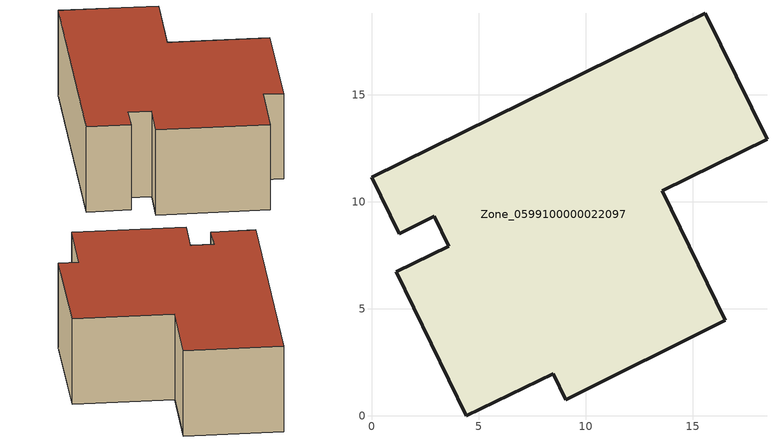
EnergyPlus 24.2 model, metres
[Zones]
Zone_0599100000022097
 floor ground (C_G): 13.58,10.52 16.54,4.46 9.07,0.76 8.49,1.97 4.43,0 1.16,6.72 3.62,7.91 2.94,9.32 1.3,8.5 0,11.14 15.6,18.81 18.48,12.91 z0
 wall outside (C_F): 16.54,4.46 13.58,10.52 18.48,12.91 15.6,18.81 0,11.14 1.3,8.5 2.94,9.32 3.62,7.91 1.16,6.72 4.43,0 8.49,1.97 9.07,0.76 16.54,4.46 z0:6.19
 roof outside (C_R): 13.58,10.52 18.48,12.91 15.6,18.81 0,11.14 1.3,8.5 2.94,9.32 3.62,7.91 1.16,6.72 4.43,0 8.49,1.97 9.07,0.76 16.54,4.46 z6.19
[BUILDING]
Pand.0599100000022097: North Axis=0; Terrain=City; Loads Convergence Tolerance Value=0.04; Temperature Convergence Tolerance Value=0.4; Solar Distribution=FullExterior; Maximum Number of Warmup Days=25; Minimum Number of Warmup Days=1
[Site:Location]
Rotterdam.The.Hague.AP_ZH_NLD Design_Conditions: Latitude=51.96; Longitude=4.45; Time Zone=1; Elevation=-4.5
[SITE:GROUNDTEMPERATURE:BUILDINGSURFACE]
18, 18, 18, 18, 18, 18, 18, 18, 18, 18, 18, 18
[MATERIAL] Thermal Absorptance=0.9; Solar Absorptance=0.7; Visible Absorptance=0.7
Name | Roughness | Thickness | Conductivity | Density | Specific Heat
G.D.1965-1974 | MediumSmooth | 0.15 | 0.882353 | 540 | 1210
F.D.1965-1974 | Rough | 0.3 | 0.697674 | 1920 | 840
R.D.1965-1974 | MediumRough | 0.2 | 0.232558 | 1500 | 1000
[CONSTRUCTION]
C_G: G.D.1965-1974
C_F: F.D.1965-1974
C_R: R.D.1965-1974
[ZONE]
Zone_0599100000022097: Type=1; Multiplier=1; Ceiling Height=Autocalculate; Volume=Autocalculate; Floor Area=autocalculate; Part of Total Floor Area=Yes
[ZONEINFILTRATION:DESIGNFLOWRATE]
Infil_Zone_0599100000022097: Zone or ZoneList or Space or SpaceList=Zone_0599100000022097; Schedule=AlwaysOn; Design Flow Rate Calculation Method=Flow/Area; Flow Rate per Floor Area=0.0042; Constant Term Coefficient=1; Temperature Term Coefficient=0; Velocity Term Coefficient=0; Velocity Squared Term Coefficient=0
[HVACTEMPLATE:ZONE:IDEALLOADSAIRSYSTEM]
Zone_0599100000022097: Maximum Heating Supply Air Temperature=50; Minimum Cooling Supply Air Temperature=13; Maximum Heating Supply Air Humidity Ratio=0.0156; Minimum Cooling Supply Air Humidity Ratio=0.0077; Heating Limit=NoLimit; Cooling Limit=NoLimit; Dehumidification Control Type=ConstantSensibleHeatRatio; Cooling Sensible Heat Ratio=0.7; Dehumidification Setpoint=60; Humidification Control Type=None; Humidification Setpoint=30; Outdoor Air Method=None; Outdoor Air Flow Rate per Person=0.00944; Outdoor Air Flow Rate per Zone Floor Area=0; Outdoor Air Flow Rate per Zone=0; Demand Controlled Ventilation Type=None; Outdoor Air Economizer Type=NoEconomizer; Heat Recovery Type=None; Sensible Heat Recovery Effectiveness=0.7; Latent Heat Recovery Effectiveness=0.65
[ZONECONTROL:THERMOSTAT]
ThermostatControl_Zone_0599100000022097: Zone or ZoneList=Zone_0599100000022097; Control Type Schedule=DualSetpointControlType; Control 1=Thermostat_Zone_0599100000022097; Temperature Difference Between Cutout And Setpoint=0
[THERMOSTATSETPOINT:DUALSETPOINT]
Thermostat_Zone_0599100000022097: Heating Setpoint Temperature Schedule=HeatingSetpoint_Zone_0599100000022097; Cooling Setpoint Temperature Schedule=CoolingSetpoint_Zone_0599100000022097
[SCHEDULE:COMPACT]
HeatingSetpoint_Zone_0599100000022097: Through: 12/31, For: AllDays, Until: 24:00, 21
CoolingSetpoint_Zone_0599100000022097: Through: 12/31, For: AllDays, Until: 24:00, 24
DualSetpointControlType: Through: 12/31, For: AllDays, Until: 24:00, 4
AlwaysOn: Through: 12/31, For: AllDays, Until: 24:00, 1
